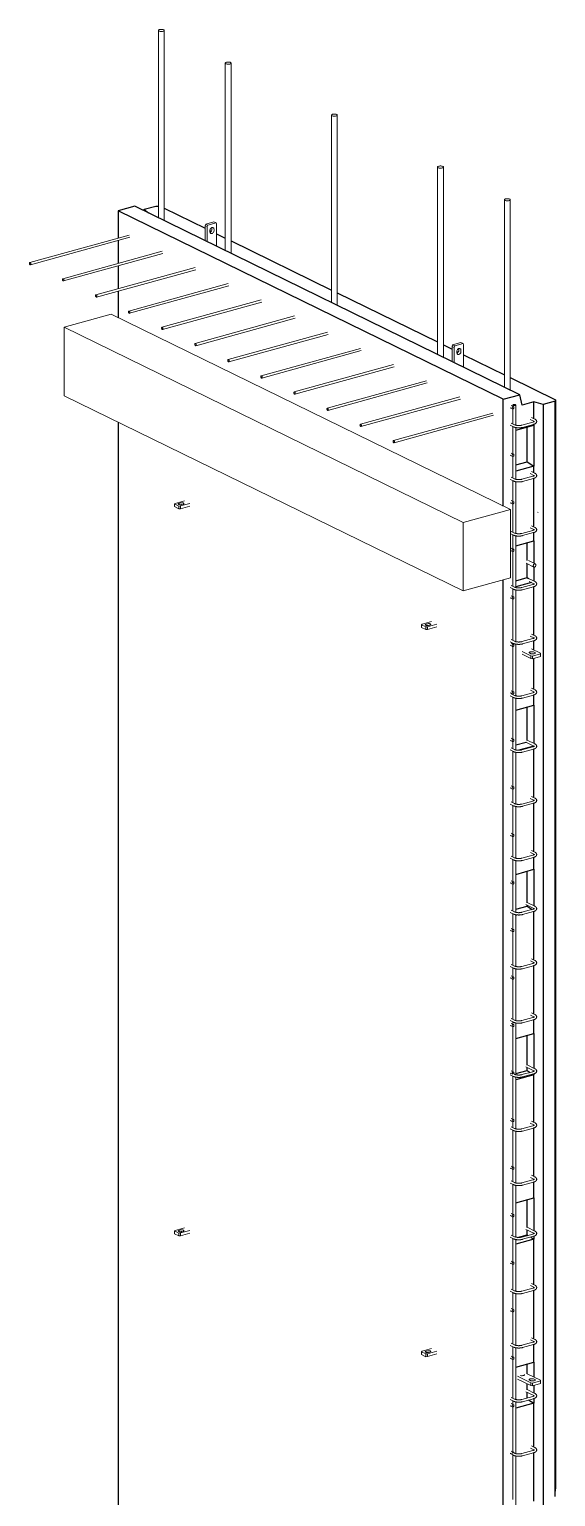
# Model space of a CAD drawing. Header units: millimetres. Extents: x 8908 to 30006, y -2054 to 18539.
# Drawn here: x 23702 to 25489, y 2677 to 7659 of the extents above; entities that cross this region are included whole.
import ezdxf

# ---------------------------------------------------------------- set-up
doc = ezdxf.new("R2010")
doc.units = ezdxf.units.MM
for name, color, linetype, lineweight in [('A-GENM', 13, 'Continuous', 18), ('A-WALL', 113, 'Continuous', 25), ('S-BEAM', 12, 'Continuous', 18), ('S-RBAR', 171, 'Continuous', 18)]:
    doc.layers.add(name, color=color, linetype=linetype, lineweight=lineweight)

# ---------------------------------------------------------------- blocks, each defined once
blk = doc.blocks.new('Rebar Bar - Part 1534017773-431004-3D Ortho')
at = {"layer": 'S-RBAR'}
for p, q in [((17723.4, 6315.1), (17734.9, 6309.5)), ((17738.4, 6316.7), (17726.9, 6322.3))]:
    blk.add_line(p, q, dxfattribs=at)
blk = doc.blocks.new('Rebar Bar - Part 2227165887-431004-3D Ortho')
at = {"layer": 'S-RBAR'}
for points in [[(17734.9, 6309.5, 0), (17735.5, 6309.2, 0), (17736.2, 6308.9, 0), (17736.8, 6308.7, 0), (17737.5, 6308.4, 0), (17738.2, 6308.2, 0), (17738.8, 6308, 0), (17739.6, 6307.8, 0), (17740.3, 6307.6, 0), (17741, 6307.4, 0), (17741.8, 6307.2, 0), (17742.6, 6307, 0), (17743.3, 6306.9, 0), (17744.1, 6306.8, 0), (17745, 6306.6, 0), (17745.8, 6306.5, 0), (17746.6, 6306.4, 0), (17747.4, 6306.4, 0), (17748.3, 6306.3, 0), (17749.1, 6306.2, 0), (17750, 6306.2, 0), (17750.8, 6306.2, 0), (17751.7, 6306.1, 0), (17752.5, 6306.1, 0), (17753.4, 6306.1, 0), (17754.3, 6306.1, 0), (17755.1, 6306.2, 0), (17756, 6306.2, 0), (17756.8, 6306.3, 0), (17757.7, 6306.3, 0), (17758.5, 6306.4, 0), (17759.3, 6306.5, 0), (17760.1, 6306.6, 0), (17761, 6306.7, 0), (17761.8, 6306.9, 0), (17762.5, 6307, 0), (17763.3, 6307.2, 0), (17764.1, 6307.3, 0), (17764.8, 6307.5, 0), (17765.6, 6307.7, 0), (17765.8, 6307.7, 0)], [(17738.4, 6316.7, 0), (17738.8, 6316.5, 0), (17739.2, 6316.3, 0), (17739.7, 6316.1, 0), (17740.1, 6315.9, 0), (17740.6, 6315.8, 0), (17741.2, 6315.6, 0), (17741.7, 6315.5, 0), (17742.3, 6315.3, 0), (17742.9, 6315.2, 0), (17743.5, 6315, 0), (17744.1, 6314.9, 0), (17744.7, 6314.8, 0), (17745.4, 6314.7, 0), (17746.1, 6314.6, 0), (17746.8, 6314.5, 0), (17747.5, 6314.4, 0), (17748.2, 6314.3, 0), (17748.9, 6314.3, 0), (17749.6, 6314.2, 0), (17750.3, 6314.2, 0), (17751.1, 6314.1, 0), (17751.8, 6314.1, 0), (17752.6, 6314.1, 0), (17753.3, 6314.1, 0), (17754, 6314.1, 0), (17754.8, 6314.2, 0), (17755.5, 6314.2, 0), (17756.2, 6314.2, 0), (17757, 6314.3, 0), (17757.7, 6314.4, 0), (17758.4, 6314.5, 0), (17759.1, 6314.5, 0), (17759.7, 6314.6, 0), (17760.4, 6314.7, 0), (17761.1, 6314.9, 0), (17761.7, 6315, 0), (17762.3, 6315.1, 0), (17762.9, 6315.3, 0), (17763.5, 6315.4, 0), (17763.6, 6315.5, 0)]]:
    blk.add_polyline3d(points, dxfattribs=at)
blk = doc.blocks.new('Rebar Bar - Part 3241041724-431004-3D Ortho')
at = {"layer": 'S-RBAR'}
for p, q in [((17800.5, 6325.6), (17763.6, 6315.5)), ((17765.8, 6307.7), (17802.6, 6317.9))]:
    blk.add_line(p, q, dxfattribs=at)
blk = doc.blocks.new('Rebar Bar - Part 2227165887-V1-3D Ortho')
at = {"layer": 'S-RBAR'}
for points in [[(17807.3, 6335.7, 0), (17807.9, 6335.4, 0), (17808.5, 6335.1, 0), (17809, 6334.7, 0), (17809.5, 6334.4, 0), (17810.1, 6334, 0), (17810.6, 6333.6, 0), (17811, 6333.2, 0), (17811.5, 6332.7, 0), (17811.9, 6332.2, 0), (17812.3, 6331.7, 0), (17812.6, 6331.1, 0), (17812.9, 6330.5, 0), (17813.2, 6329.9, 0), (17813.4, 6329.2, 0), (17813.5, 6328.5, 0), (17813.6, 6327.7, 0), (17813.5, 6327, 0), (17813.4, 6326.3, 0), (17813.2, 6325.6, 0), (17813, 6325, 0), (17812.7, 6324.3, 0), (17812.4, 6323.8, 0), (17812, 6323.2, 0), (17811.6, 6322.7, 0), (17811.1, 6322.3, 0), (17810.7, 6321.8, 0), (17810.2, 6321.4, 0), (17809.7, 6321, 0), (17809.1, 6320.7, 0), (17808.6, 6320.3, 0), (17808, 6320, 0), (17807.4, 6319.7, 0), (17806.8, 6319.4, 0), (17806.2, 6319.2, 0), (17805.6, 6318.9, 0), (17804.9, 6318.6, 0), (17804.2, 6318.4, 0), (17803.5, 6318.2, 0), (17802.8, 6318, 0), (17802.6, 6317.9, 0)], [(17805.6, 6327.2, 0), (17805.6, 6327.3, 0), (17805.5, 6327.3, 0), (17805.4, 6327.4, 0), (17805.3, 6327.6, 0), (17805.1, 6327.7, 0), (17804.9, 6327.9, 0), (17804.6, 6328, 0), (17804.3, 6328.2, 0), (17804, 6328.4, 0), (17803.8, 6328.5, 0)], [(17805.7, 6328.1, 0), (17805.6, 6328.1, 0), (17805.6, 6328.1, 0), (17805.5, 6328, 0), (17805.4, 6327.9, 0), (17805.3, 6327.8, 0), (17805.1, 6327.6, 0), (17804.9, 6327.5, 0), (17804.6, 6327.3, 0), (17804.3, 6327.1, 0), (17804, 6327, 0), (17803.7, 6326.8, 0), (17803.3, 6326.6, 0), (17802.9, 6326.4, 0), (17802.4, 6326.3, 0), (17801.9, 6326.1, 0), (17801.4, 6325.9, 0), (17800.9, 6325.8, 0), (17800.5, 6325.6, 0)]]:
    blk.add_polyline3d(points, dxfattribs=at)
blk = doc.blocks.new('Rebar Bar - Part 3098984773-431004-3D Ortho')
at = {"layer": 'S-RBAR'}
for p, q in [((17791.8, 6334.4), (17803.8, 6328.5)), ((17807.3, 6335.7), (17795.8, 6341.3))]:
    blk.add_line(p, q, dxfattribs=at)
blk = doc.blocks.new('Rebar Bar - Part 1534017773-V2-3D Ortho')
at = {"layer": 'S-RBAR'}
for p, q in [((17724, 5947.2), (17734.9, 5941.8)), ((17738.4, 5949), (17726.9, 5954.7))]:
    blk.add_line(p, q, dxfattribs=at)
blk = doc.blocks.new('Rebar Bar - Part 3098984773-V3-3D Ortho')
at = {"layer": 'S-RBAR'}
for p, q in [((17807.3, 5784.2), (17781.6, 5796.8)), ((17788.2, 5784.7), (17803.8, 5777))]:
    blk.add_line(p, q, dxfattribs=at)
blk = doc.blocks.new('Rebar Bar - Part 3098984773-V4-3D Ortho')
at = {"layer": 'S-RBAR'}
for p, q in [((17792.3, 5415.1), (17803.8, 5409.4)), ((17807.3, 5416.6), (17795.8, 5422.2))]:
    blk.add_line(p, q, dxfattribs=at)
blk = doc.blocks.new('Rebar Bar - Part 3098984773-V5-3D Ortho')
at = {"layer": 'S-RBAR'}
for p, q in [((17777.2, 5238.6), (17803.8, 5225.6)), ((17807.3, 5232.8), (17780.8, 5245.8))]:
    blk.add_line(p, q, dxfattribs=at)
blk = doc.blocks.new('Rebar Bar - Part 1534017773-V6-3D Ortho')
at = {"layer": 'S-RBAR'}
for p, q in [((17723.4, 4109.3), (17734.9, 4103.7)), ((17738.4, 4110.9), (17732.9, 4113.6))]:
    blk.add_line(p, q, dxfattribs=at)
blk = doc.blocks.new('Rebar Bar - Part 1534017773-V7-3D Ortho')
at = {"layer": 'S-RBAR'}
for p, q in [((17723.4, 2822.6), (17734.9, 2817)), ((17738.4, 2824.1), (17732.5, 2827.1))]:
    blk.add_line(p, q, dxfattribs=at)
blk = doc.blocks.new('Rebar Bar - Part 864883769-431004-3D Ortho')
at = {"layer": 'S-RBAR'}
for p, q in [((17664.4, 6356.4), (17327.1, 6263.2)), ((17329.2, 6255.5), (17666.6, 6348.7))]:
    blk.add_line(p, q, dxfattribs=at)
for points in [[(17330.6, 6258.1, 0), (17330.5, 6259.1, 0), (17330.3, 6260.2, 0), (17329.9, 6261.1, 0), (17329.4, 6262, 0), (17328.8, 6262.6, 0), (17328.2, 6263, 0), (17327.6, 6263.2, 0), (17327, 6263.1, 0), (17326.5, 6262.8, 0), (17326.1, 6262.2, 0), (17325.9, 6261.4, 0), (17325.8, 6260.5, 0)], [(17325.8, 6260.5, 0), (17325.9, 6259.5, 0), (17326.1, 6258.5, 0), (17326.5, 6257.5, 0), (17327, 6256.7, 0), (17327.6, 6256, 0), (17328.2, 6255.6, 0), (17328.8, 6255.4, 0), (17329.4, 6255.5, 0), (17329.9, 6255.9, 0), (17330.3, 6256.4, 0), (17330.5, 6257.2, 0), (17330.6, 6258.1, 0)]]:
    blk.add_polyline3d(points, dxfattribs=at)
blk = doc.blocks.new('Rebar Bar - Part 864883769-V11-3D Ortho')
at = {"layer": 'S-RBAR'}
for p, q in [((17215.3, 6576.2), (16878, 6483)), ((16880.1, 6475.3), (17217.6, 6568.5))]:
    blk.add_line(p, q, dxfattribs=at)
for points in [[(16881.5, 6477.9, 0), (16881.4, 6478.9, 0), (16881.2, 6480, 0), (16880.8, 6480.9, 0), (16880.3, 6481.8, 0), (16879.7, 6482.4, 0), (16879.1, 6482.8, 0), (16878.4, 6483, 0), (16877.9, 6482.9, 0), (16877.4, 6482.6, 0), (16877, 6482, 0), (16876.7, 6481.2, 0), (16876.7, 6480.3, 0)], [(16876.7, 6480.3, 0), (16876.7, 6479.3, 0), (16877, 6478.3, 0), (16877.4, 6477.3, 0), (16877.9, 6476.5, 0), (16878.4, 6475.8, 0), (16879.1, 6475.4, 0), (16879.7, 6475.2, 0), (16880.3, 6475.3, 0), (16880.8, 6475.7, 0), (16881.2, 6476.2, 0), (16881.4, 6477, 0), (16881.5, 6477.9, 0)]]:
    blk.add_polyline3d(points, dxfattribs=at)
blk = doc.blocks.new('RR spread anchor face based - RR-SA-4_0-180-1726831-3D Ortho')
at = {"layer": 'A-GENM'}
for p, q in [((17526.1, 6582.8), (17528.1, 6588)), ((17526.1, 6531.2), (17526.1, 6582.8)), ((17533.3, 6579.3), (17526.1, 6582.8)), ((17528.1, 6588), (17556.1, 6595.7)), ((17528.1, 6588), (17535.3, 6584.5)), ((17535.3, 6584.5), (17533.3, 6579.3)), ((17533.3, 6579.3), (17533.3, 6527.7)), ((17563.3, 6592.2), (17535.3, 6584.5)), ((17556.1, 6595.7), (17563.3, 6592.2)), ((17565.3, 6588.1), (17563.3, 6592.2)), ((17565.3, 6512), (17565.3, 6588.1)), ((17542.1, 6561.9), (17542.1, 6565.6)), ((17549.3, 6573.1), (17549, 6575.2)), ((17549.3, 6569.4), (17549.3, 6573.1)), ((17556.5, 6569.6), (17556.5, 6565.9))]:
    blk.add_line(p, q, dxfattribs=at)
for points in [[(17542.1, 6565.6, 0), (17542.3, 6567.8, 0), (17543, 6570, 0), (17544.2, 6572.1, 0), (17545.7, 6573.8, 0), (17547.4, 6575.2, 0), (17549.3, 6576, 0), (17551.1, 6576.2, 0), (17552.9, 6575.8, 0), (17554.4, 6574.9, 0), (17555.5, 6573.5, 0), (17556.2, 6571.7, 0), (17556.5, 6569.6, 0)], [(17556.5, 6565.9, 0), (17556.2, 6563.6, 0), (17555.5, 6561.4, 0), (17554.4, 6559.4, 0), (17552.9, 6557.6, 0), (17551.1, 6556.3, 0), (17549.3, 6555.5, 0), (17547.4, 6555.3, 0), (17545.7, 6555.6, 0), (17544.2, 6556.5, 0), (17543, 6558, 0), (17542.3, 6559.8, 0), (17542.1, 6561.9, 0)], [(17542.5, 6559.2, 0), (17543.9, 6559.8, 0), (17545.7, 6561.1, 0), (17547.2, 6562.9, 0), (17548.3, 6564.9, 0), (17549, 6567.1, 0), (17549.3, 6569.4, 0)], [(17550, 6519.6, 0), (17551.1, 6519.6, 0), (17552.9, 6519.3, 0), (17554.4, 6518.4, 0), (17555.5, 6517, 0)]]:
    blk.add_polyline3d(points, dxfattribs=at)
blk = doc.blocks.new('Rebar Bar - Part 3145980499-431004-3D Ortho')
at = {"layer": 'S-RBAR'}
for p, q in [((16756, 7544.7), (16756, 6908.1)), ((16776, 6898.3), (16776, 7544.7))]:
    blk.add_line(p, q, dxfattribs=at)
for points in [[(16774, 7546.9, 0), (16772.1, 7547.6, 0), (16769.9, 7548.1, 0), (16767.4, 7548.3, 0), (16764.8, 7548.3, 0), (16762.2, 7548.1, 0), (16760, 7547.6, 0), (16758.1, 7546.9, 0), (16756.8, 7546.1, 0), (16756.1, 7545.2, 0), (16756, 7544.2, 0), (16756.7, 7543.3, 0), (16758, 7542.5, 0)], [(16758, 7542.5, 0), (16759.8, 7541.8, 0), (16762, 7541.3, 0), (16764.6, 7541, 0), (16767.2, 7541, 0), (16769.7, 7541.3, 0), (16772, 7541.7, 0), (16773.8, 7542.4, 0), (16775.2, 7543.2, 0), (16775.9, 7544.2, 0), (16775.9, 7545.1, 0), (16775.2, 7546.1, 0), (16774, 7546.9, 0)]]:
    blk.add_polyline3d(points, dxfattribs=at)
blk = doc.blocks.new('Rebar Bar - Part 4200314357-431004-3D Ortho')
at = {"layer": 'S-RBAR'}
for p, q in [((16528.9, 7655.8), (16528.9, 7019.3)), ((16548.9, 7009.5), (16548.9, 7655.8))]:
    blk.add_line(p, q, dxfattribs=at)
for points in [[(16546.9, 7658, 0), (16545.1, 7658.7, 0), (16542.8, 7659.2, 0), (16540.3, 7659.5, 0), (16537.7, 7659.5, 0), (16535.2, 7659.2, 0), (16532.9, 7658.8, 0), (16531, 7658.1, 0), (16529.7, 7657.3, 0), (16529, 7656.3, 0), (16529, 7655.4, 0), (16529.6, 7654.4, 0), (16530.9, 7653.6, 0)], [(16530.9, 7653.6, 0), (16532.7, 7652.9, 0), (16535, 7652.4, 0), (16537.5, 7652.2, 0), (16540.1, 7652.2, 0), (16542.6, 7652.4, 0), (16544.9, 7652.9, 0), (16546.8, 7653.5, 0), (16548.1, 7654.4, 0), (16548.8, 7655.3, 0), (16548.8, 7656.3, 0), (16548.2, 7657.2, 0), (16546.9, 7658, 0)]]:
    blk.add_polyline3d(points, dxfattribs=at)
blk = doc.blocks.new('RR spread anchor face based - RR-SA-2_5-200-1726821-3D Ortho')
at = {"layer": 'A-GENM'}
for p, q in [((17424.7, 5639.4), (17422.2, 5637.5)), ((17422.2, 5637.5), (17437.3, 5630.2)), ((17422.2, 5637.5), (17422.2, 5628.2)), ((17456.7, 5648.2), (17424.7, 5639.4)), ((17437.9, 5639.3), (17442.7, 5640.7)), ((17442.8, 5630.6), (17474.7, 5639.4)), ((17451.1, 5636.5), (17446.3, 5635.2)), ((17437.3, 5620.9), (17422.2, 5628.2)), ((17437.3, 5630.2), (17442.8, 5630.6)), ((17437.3, 5630.2), (17437.3, 5620.9)), ((17442.8, 5621.3), (17437.3, 5620.9)), ((17442.8, 5630.6), (17442.8, 5621.3)), ((17474.7, 5630.1), (17442.8, 5621.3))]:
    blk.add_line(p, q, dxfattribs=at)
for points in [[(17446.3, 5635.2, 0), (17444.8, 5634.9, 0), (17443, 5634.7, 0), (17441.2, 5634.7, 0), (17439.4, 5634.9, 0), (17437.8, 5635.3, 0), (17436.5, 5635.7, 0), (17435.6, 5636.3, 0), (17435.2, 5637, 0), (17435.2, 5637.6, 0), (17435.7, 5638.3, 0), (17436.6, 5638.9, 0), (17437.9, 5639.3, 0)], [(17442.7, 5640.7, 0), (17444.3, 5641, 0), (17446.1, 5641.2, 0), (17447.9, 5641.2, 0), (17449.7, 5641, 0), (17451.3, 5640.6, 0), (17452.5, 5640.2, 0), (17453.4, 5639.6, 0), (17453.9, 5638.9, 0), (17453.9, 5638.2, 0), (17453.4, 5637.6, 0), (17452.4, 5637, 0), (17451.1, 5636.5, 0)]]:
    blk.add_polyline3d(points, dxfattribs=at)
blk = doc.blocks.new('Rebar Bar - Part 2024903536-431004-3D Ortho')
at = {"layer": 'S-RBAR'}
for p, q in [((17734.9, 6378), (17727, 6381.8)), ((17723.5, 6374.7), (17731.4, 6370.8))]:
    blk.add_line(p, q, dxfattribs=at)
for points in [[(17736.4, 6375.3, 0), (17736.3, 6376.2, 0), (17736, 6377, 0), (17735.4, 6377.6, 0), (17734.8, 6378, 0), (17734, 6378.2, 0), (17733.2, 6378.1, 0), (17732.4, 6377.7, 0), (17731.6, 6377.2, 0), (17730.9, 6376.4, 0), (17730.4, 6375.5, 0), (17730.1, 6374.5, 0), (17730, 6373.5, 0)], [(17730, 6373.5, 0), (17730.1, 6372.6, 0), (17730.4, 6371.7, 0), (17730.9, 6371.1, 0), (17731.6, 6370.7, 0), (17732.4, 6370.6, 0), (17733.2, 6370.7, 0), (17734, 6371, 0), (17734.8, 6371.6, 0), (17735.4, 6372.4, 0), (17736, 6373.3, 0), (17736.3, 6374.3, 0), (17736.4, 6375.3, 0)]]:
    blk.add_polyline3d(points, dxfattribs=at)
blk = doc.blocks.new('Rebar Bar - Part 2024903536-V14-3D Ortho')
at = {"layer": 'S-RBAR'}
for p, q in [((17724, 5890.2), (17731.4, 5886.6)), ((17734.9, 5893.8), (17727, 5897.7))]:
    blk.add_line(p, q, dxfattribs=at)
for points in [[(17736.4, 5891.1, 0), (17736.3, 5892, 0), (17736, 5892.8, 0), (17735.4, 5893.4, 0), (17734.8, 5893.8, 0), (17734, 5894, 0), (17733.2, 5893.9, 0), (17732.4, 5893.5, 0), (17731.6, 5893, 0), (17730.9, 5892.2, 0), (17730.4, 5891.3, 0), (17730.1, 5890.3, 0), (17730, 5889.3, 0)], [(17730, 5889.3, 0), (17730.1, 5888.4, 0), (17730.4, 5887.6, 0), (17730.9, 5886.9, 0), (17731.6, 5886.5, 0), (17732.4, 5886.4, 0), (17733.2, 5886.5, 0), (17734, 5886.8, 0), (17734.8, 5887.4, 0), (17735.4, 5888.2, 0), (17736, 5889.1, 0), (17736.3, 5890.1, 0), (17736.4, 5891.1, 0)]]:
    blk.add_polyline3d(points, dxfattribs=at)
blk = doc.blocks.new('Rebar Bar - Part 2024903536-V15-3D Ortho')
at = {"layer": 'S-RBAR'}
for p, q in [((17723.5, 4115.1), (17731.4, 4111.2)), ((17734.9, 4118.4), (17726.5, 4122.5))]:
    blk.add_line(p, q, dxfattribs=at)
for points in [[(17736.4, 4115.7, 0), (17736.3, 4116.6, 0), (17736, 4117.4, 0), (17735.4, 4118.1, 0), (17734.8, 4118.5, 0), (17734, 4118.6, 0), (17733.2, 4118.5, 0), (17732.4, 4118.2, 0), (17731.6, 4117.6, 0), (17730.9, 4116.8, 0), (17730.4, 4115.9, 0), (17730.1, 4114.9, 0), (17730, 4113.9, 0)], [(17730, 4113.9, 0), (17730.1, 4113, 0), (17730.4, 4112.2, 0), (17730.9, 4111.6, 0)], [(17735.4, 4112.8, 0), (17736, 4113.7, 0), (17736.3, 4114.7, 0), (17736.4, 4115.7, 0)]]:
    blk.add_polyline3d(points, dxfattribs=at)
blk = doc.blocks.new('Rebar Bar - Part 2024903536-V16-3D Ortho')
at = {"layer": 'S-RBAR'}
for p, q in [((17723.5, 2823.9), (17731.4, 2820.1)), ((17734.9, 2827.2), (17727, 2831.1))]:
    blk.add_line(p, q, dxfattribs=at)
blk.add_polyline3d([(17736.3, 2825.5, 0), (17736, 2826.3, 0), (17735.4, 2826.9, 0), (17734.8, 2827.3, 0), (17734, 2827.5, 0), (17733.2, 2827.4, 0), (17732.4, 2827, 0), (17731.6, 2826.4, 0), (17730.9, 2825.7, 0), (17730.4, 2824.7, 0), (17730.1, 2823.8, 0), (17730, 2822.8, 0)], dxfattribs=at)
blk = doc.blocks.new('Rebar Bar - Part 3352154782-431004-3D Ortho')
at = {"layer": 'S-RBAR'}
for p, q in [((17732.5, 6383.4), (17732.5, 6379)), ((17742.5, 6315.5), (17742.5, 6383.4)), ((17732.5, 6371.3), (17732.5, 6319.4)), ((17732.5, 6310.8), (17732.5, 6217.6)), ((17742.5, 6131.7), (17742.5, 6307.4)), ((17732.5, 6209.9), (17732.5, 6135.5)), ((17732.5, 6127), (17732.5, 6056.2)), ((17742.5, 5947.9), (17742.5, 6123.5)), ((17732.5, 6048.5), (17732.5, 5951.7)), ((17732.5, 5943.1), (17732.5, 5894.8)), ((17742.5, 5764.1), (17742.5, 5939.7)), ((17732.5, 5887.1), (17732.5, 5767.9)), ((17732.5, 5759.3), (17732.5, 5733.4)), ((17742.5, 5580.3), (17742.5, 5755.9)), ((17732.5, 5725.7), (17732.5, 5584.1)), ((17732.5, 5575.5), (17732.5, 5572)), ((17732.5, 5564.3), (17732.5, 5410.6)), ((17742.5, 5396.4), (17742.5, 5572.1)), ((17732.5, 5402.9), (17732.5, 5400.3)), ((17732.5, 5391.7), (17732.5, 5249.2)), ((17742.5, 5212.6), (17742.5, 5388.3)), ((17732.5, 5241.6), (17732.5, 5216.5)), ((17732.5, 5207.9), (17732.5, 5087.8)), ((17742.5, 5028.8), (17742.5, 5204.5)), ((17732.5, 5080.2), (17732.5, 5032.6)), ((17732.5, 5024.1), (17732.5, 4926.4)), ((17742.5, 4845), (17742.5, 5020.6)), ((17732.5, 4918.8), (17732.5, 4848.8)), ((17732.5, 4840.2), (17732.5, 4765)), ((17742.5, 4661.2), (17742.5, 4836.8)), ((17732.5, 4757.4), (17732.5, 4665)), ((17732.5, 4656.4), (17732.5, 4603.6)), ((17742.5, 4477.4), (17742.5, 4653)), ((17732.5, 4596), (17732.5, 4481.2)), ((17732.5, 4472.6), (17732.5, 4442.2)), ((17742.5, 4293.5), (17742.5, 4469.2)), ((17732.5, 4434.6), (17732.5, 4297.4)), ((17732.5, 4288.8), (17732.5, 4280.8)), ((17742.5, 4109.7), (17742.5, 4285.4)), ((17732.5, 4273.2), (17732.5, 4119.4)), ((17732.5, 4105), (17732.5, 3958)), ((17742.5, 3925.9), (17742.5, 4101.6)), ((17732.5, 3950.4), (17732.5, 3929.7)), ((17732.5, 3921.2), (17732.5, 3796.6)), ((17742.5, 3742.1), (17742.5, 3917.8)), ((17732.5, 3789), (17732.5, 3745.9)), ((17732.5, 3737.3), (17732.5, 3635.2)), ((17742.5, 3558.3), (17742.5, 3733.9)), ((17732.5, 3627.6), (17732.5, 3562.1)), ((17732.5, 3553.5), (17732.5, 3473.8)), ((17742.5, 3374.5), (17742.5, 3550.1)), ((17732.5, 3466.2), (17732.5, 3378.3)), ((17732.5, 3369.7), (17732.5, 3312.4)), ((17742.5, 3190.7), (17742.5, 3366.3)), ((17732.5, 3304.8), (17732.5, 3194.5)), ((17732.5, 3185.9), (17732.5, 3151)), ((17732.5, 3143.4), (17732.5, 3010.7)), ((17742.5, 3006.8), (17742.5, 3182.5)), ((17732.5, 3002.1), (17732.5, 2989.6)), ((17742.5, 2823), (17742.5, 2998.7)), ((17732.5, 2982), (17732.5, 2828.2)), ((17732.5, 2818.3), (17732.5, 2666.8)), ((17742.5, 2639.2), (17742.5, 2814.9))]:
    blk.add_line(p, q, dxfattribs=at)
for points in [[(17741.5, 6384.5, 0), (17740.5, 6384.9, 0), (17739.4, 6385.1, 0), (17738.2, 6385.2, 0), (17736.9, 6385.3, 0), (17735.6, 6385.1, 0), (17734.5, 6384.9, 0), (17733.5, 6384.6, 0), (17732.9, 6384.1, 0), (17732.5, 6383.7, 0), (17732.5, 6383.2, 0), (17732.8, 6382.7, 0), (17733.5, 6382.3, 0)], [(17733.5, 6382.3, 0), (17734.4, 6382, 0), (17735.5, 6381.7, 0), (17736.8, 6381.6, 0), (17738.1, 6381.6, 0), (17739.3, 6381.7, 0), (17740.5, 6382, 0), (17741.4, 6382.3, 0), (17742.1, 6382.7, 0), (17742.4, 6383.2, 0), (17742.4, 6383.6, 0), (17742.1, 6384.1, 0), (17741.5, 6384.5, 0)]]:
    blk.add_polyline3d(points, dxfattribs=at)
blk = doc.blocks.new('Rebar Bar - Part 30104981-431004-3D Ortho')
at = {"layer": 'S-RBAR'}
blk.add_line((17816, 6019.8), (17818.3, 6018.6), dxfattribs=at)
blk = doc.blocks.new('Rebar Bar - Part 30104981-V20-3D Ortho')
at = {"layer": 'S-RBAR'}
for p, q in [((17777.3, 5846.3), (17803.7, 5833.4)), ((17809, 5844.2), (17785.7, 5855.6))]:
    blk.add_line(p, q, dxfattribs=at)
for points in [[(17811.1, 5840.1, 0), (17811, 5841.5, 0), (17810.5, 5842.7, 0), (17809.7, 5843.7, 0), (17808.7, 5844.3, 0), (17807.6, 5844.5, 0), (17806.3, 5844.4, 0), (17805.1, 5843.8, 0), (17803.9, 5842.9, 0), (17802.9, 5841.8, 0), (17802.2, 5840.4, 0), (17801.7, 5838.9, 0), (17801.5, 5837.5, 0)], [(17801.5, 5837.5, 0), (17801.7, 5836.1, 0), (17802.2, 5834.8, 0), (17802.9, 5833.9, 0), (17803.9, 5833.3, 0), (17805.1, 5833, 0), (17806.3, 5833.2, 0), (17807.6, 5833.7, 0), (17808.7, 5834.6, 0), (17809.7, 5835.8, 0), (17810.5, 5837.1, 0), (17811, 5838.6, 0), (17811.1, 5840.1, 0)]]:
    blk.add_polyline3d(points, dxfattribs=at)
blk = doc.blocks.new('RR spread anchor face based - RR-SA-3_0-200-1726827-3D Ortho')
at = {"layer": 'A-GENM'}
for p, q in [((17764, 5546.8), (17794, 5532.1)), ((17794, 5522.8), (17764, 5537.5)), ((17792.4, 5539.6), (17790, 5540.8)), ((17794, 5532.1), (17799, 5531.2)), ((17794, 5522.8), (17794, 5532.1)), ((17826, 5540.9), (17795.9, 5555.6)), ((17799, 5531.2), (17827, 5538.9)), ((17799, 5531.2), (17799, 5521.9)), ((17804.4, 5544.8), (17806.8, 5543.6)), ((17827, 5538.9), (17826, 5540.9)), ((17827, 5538.9), (17827, 5529.6)), ((17799, 5521.9), (17794, 5522.8)), ((17827, 5529.6), (17799, 5521.9))]:
    blk.add_line(p, q, dxfattribs=at)
for points in [[(17790, 5540.8, 0), (17788.8, 5541.6, 0), (17788.3, 5542.4, 0), (17788.3, 5543.3, 0), (17788.9, 5544.1, 0), (17790.1, 5544.8, 0), (17791.8, 5545.4, 0), (17793.8, 5545.9, 0), (17796.1, 5546.1, 0), (17798.5, 5546.1, 0), (17800.7, 5545.8, 0), (17802.7, 5545.4, 0), (17804.4, 5544.8, 0)], [(17806.8, 5543.6, 0), (17807.9, 5542.9, 0), (17808.5, 5542, 0), (17808.5, 5541.1, 0), (17807.9, 5540.3, 0), (17806.7, 5539.6, 0), (17805, 5539, 0), (17802.9, 5538.5, 0), (17800.7, 5538.3, 0), (17798.3, 5538.3, 0), (17796.1, 5538.6, 0), (17794, 5539, 0), (17792.4, 5539.6, 0)]]:
    blk.add_polyline3d(points, dxfattribs=at)
blk = doc.blocks.new('RR spread anchor face based - RR-SA-3_0-200-V22-3D Ortho')
at = {"layer": 'A-GENM'}
for p, q in [((17826, 3072), (17780.9, 3094)), ((17748.9, 3085.2), (17794, 3063.1)), ((17794, 3053.8), (17748.9, 3075.9)), ((17792.4, 3070.7), (17790, 3071.8)), ((17794, 3063.1), (17799, 3062.2)), ((17794, 3053.8), (17794, 3063.1)), ((17799, 3052.9), (17794, 3053.8)), ((17799, 3062.2), (17827, 3070)), ((17799, 3062.2), (17799, 3052.9)), ((17827, 3060.7), (17799, 3052.9)), ((17804.4, 3075.8), (17806.8, 3074.6)), ((17827, 3070), (17826, 3072)), ((17827, 3070), (17827, 3060.7))]:
    blk.add_line(p, q, dxfattribs=at)
for points in [[(17772, 3090.9, 0), (17772, 3090.1, 0), (17771.3, 3089.2, 0), (17770.1, 3088.5, 0), (17768.5, 3087.9, 0), (17766.4, 3087.5, 0), (17764.1, 3087.2, 0), (17761.8, 3087.3, 0), (17759.5, 3087.5, 0), (17758.2, 3087.7, 0)], [(17790, 3071.8, 0), (17788.8, 3072.6, 0), (17788.3, 3073.4, 0), (17788.3, 3074.3, 0), (17788.9, 3075.1, 0), (17790.1, 3075.9, 0), (17791.8, 3076.5, 0), (17793.8, 3076.9, 0), (17796.1, 3077.1, 0), (17798.5, 3077.1, 0), (17800.7, 3076.9, 0), (17802.7, 3076.4, 0), (17804.4, 3075.8, 0)], [(17806.8, 3074.6, 0), (17807.9, 3073.9, 0), (17808.5, 3073.1, 0), (17808.5, 3072.2, 0), (17807.9, 3071.4, 0), (17806.7, 3070.6, 0), (17805, 3070, 0), (17802.9, 3069.6, 0), (17800.7, 3069.4, 0), (17798.3, 3069.4, 0), (17796.1, 3069.6, 0), (17794, 3070, 0), (17792.4, 3070.7, 0)]]:
    blk.add_polyline3d(points, dxfattribs=at)

msp = doc.modelspace()

# ---------------------------------------------------------------- linework, layer by layer
at = {"layer": 'A-WALL'}
for p, q in [((24060.27499, 7058.46378), (24004.34112, 7043.0088)), ((24004.34112, 7043.0088), (24004.34112, 6950.6656)), ((25311.46893, 6403.27237), (24004.34112, 7043.0088)), ((25367.40279, 6418.72736), (24060.27499, 7058.46378)), ((24092.23925, 7048.49761), (24132.16345, 7059.52899)), ((24092.23925, 7042.81978), (24092.23925, 7048.49761)), ((24107.10981, 7035.54181), (24092.23925, 7048.49761)), ((24132.16345, 7059.52899), (24140.43727, 7059.09706)), ((24160.21005, 7051.96205), (24298.96734, 6984.05125)), ((24314.99116, 6976.20885), (24320.23556, 6973.64213)), ((24004.34112, 6942.52417), (24004.34112, 6864.69201)), ((24338.15469, 6964.87212), (24367.50267, 6950.50859)), ((24387.33056, 6940.8044), (24727.92394, 6774.11068)), ((24004.34112, 6856.69159), (24004.34112, 6778.6589)), ((24004.34112, 6770.50792), (24004.34112, 6680.3363)), ((24747.75182, 6764.40649), (25088.34521, 6597.71277)), ((25108.17309, 6588.00858), (25137.5475, 6573.63211)), ((25153.57131, 6565.78971), (25158.81572, 6563.22299)), ((25176.73484, 6554.45299), (25315.41061, 6486.58208)), ((25335.18339, 6476.90486), (25489.38303, 6401.43625)), ((25311.46893, 6403.27237), (25367.40279, 6418.72736)), ((25311.46893, 6040.59988), (25311.46893, 6403.27237)), ((25375.39752, 6383.73919), (25367.40279, 6418.72736)), ((25415.40041, 6394.79232), (25375.39752, 6383.73919)), ((25415.40041, 6337.32048), (25415.40041, 6394.79232)), ((25447.42322, 6385.24147), (25415.40041, 6394.79232)), ((25487.3948, 6396.28594), (25447.42322, 6385.24147)), ((25447.42322, 6385.24147), (25447.42322, -2035.26988)), ((25489.38303, 6401.43625), (25487.3948, 6396.28594)), ((25487.3948, 2695.16666), (25487.3948, 6396.28594)), ((25489.38303, 6401.43625), (25489.38303, 2709.56114)), ((25415.40041, 6327.21246), (25415.40041, 6328.58525)), ((24004.34112, 6325.4179), (24004.34112, 568.17261)), ((25353.87717, 6298.7497), (25415.40041, 6315.74907)), ((25392.3869, 6190.69969), (25392.3869, 6309.39025)), ((25415.39605, 6315.75037), (25415.39605, 6176.25943)), ((25415.40041, 6315.74907), (25415.40041, 6318.99161)), ((25353.87222, 6180.05777), (25392.3869, 6190.69969)), ((25392.3869, 6190.69969), (25415.39918, 6176.25949)), ((25415.40041, 6176.25813), (25353.87135, 6159.25715)), ((25415.40041, 6153.50442), (25415.40041, 6176.25813)), ((25415.40041, 6143.3964), (25415.40041, 6144.76919)), ((25415.40041, 5969.68836), (25415.40041, 6135.17555)), ((25415.40041, 5959.58034), (25415.40041, 5960.95313)), ((25415.40041, 5922.86114), (25415.40041, 5951.35949)), ((25353.86078, 5905.85723), (25415.40041, 5922.86114)), ((25392.3869, 5855.90964), (25392.3869, 5916.50232)), ((25415.39605, 5922.86244), (25415.39605, 5846.61903)), ((25392.3869, 5797.81176), (25392.3869, 5844.67848)), ((25415.39605, 5833.69173), (25415.39605, 5785.87444)), ((25311.46893, -2054.43615), (25311.46893, 5789.7185)), ((25407.18261, 5781.09955), (25353.85496, 5766.36468)), ((25353.85583, 5787.1653), (25392.3869, 5797.81176)), ((25392.3869, 5797.81176), (25397.16107, 5794.81596)), ((25415.40041, 5775.76428), (25415.40041, 5777.13707)), ((25415.40041, 5602.05625), (25415.40041, 5767.54343)), ((25415.40041, 5591.94823), (25415.40041, 5593.32101)), ((25415.40041, 5551.73399), (25415.40041, 5583.72738)), ((25415.40041, 5418.24019), (25415.40041, 5523.25785)), ((25415.40041, 5407.89305), (25415.40041, 5409.50495)), ((25415.40041, 5364.90346), (25415.40041, 5399.91132)), ((25353.8375, 5347.89312), (25415.40041, 5364.90346)), ((25392.3869, 5244.96142), (25392.3869, 5358.54463)), ((25415.39605, 5364.90476), (25415.39605, 5234.42626)), ((25353.83255, 5229.20119), (25389.03195, 5238.92707)), ((25415.40041, 5225.41252), (25364.32417, 5211.29973)), ((25414.53214, 5225.95795), (25415.39918, 5225.41388)), ((25415.40041, 5224.07699), (25415.40041, 5225.41252)), ((25415.40041, 5050.60807), (25415.40041, 5216.09526)), ((25415.40041, 5040.50005), (25415.40041, 5041.87284)), ((25415.40041, 4866.79201), (25415.40041, 5032.2792)), ((25415.40041, 4856.68399), (25415.40041, 4858.05678)), ((25415.40041, 4806.94577), (25415.40041, 4848.10798)), ((25353.81422, 4789.929), (25415.40041, 4806.94577)), ((25392.3869, 4693.51325), (25392.3869, 4800.58695)), ((25415.39605, 4806.94707), (25415.39605, 4683.20582)), ((25392.3869, 4681.89639), (25392.3869, 4685.46945)), ((25359.72621, 4652.0716), (25353.8084, 4650.43645)), ((25353.80927, 4671.23708), (25392.3869, 4681.89639)), ((25392.3869, 4681.89639), (25410.19282, 4670.72318)), ((25415.39605, 4674.24402), (25415.39605, 4672.87021)), ((25415.40041, 4499.15989), (25415.40041, 4664.64708)), ((25415.40041, 4489.05188), (25415.40041, 4490.42466)), ((25415.40041, 4315.34384), (25415.40041, 4480.83103)), ((25415.40041, 4305.23582), (25415.40041, 4306.6086)), ((25415.40041, 4248.98809), (25415.40041, 4297.01497)), ((25353.79094, 4231.96489), (25415.40041, 4248.98809)), ((25392.3869, 4142.06507), (25392.3869, 4242.62927)), ((25415.39605, 4248.98939), (25415.39605, 4131.52991)), ((25415.40041, 4109.49715), (25353.78512, 4092.47234)), ((25353.78599, 4113.27296), (25392.3869, 4123.93871)), ((25392.3869, 4123.93871), (25392.3869, 4134.02128)), ((25392.3869, 4123.93871), (25402.99051, 4117.28495)), ((25412.06091, 4111.59328), (25415.39918, 4109.49851)), ((25415.39605, 4122.53848), (25415.39605, 4121.17793)), ((25415.39605, 4113.19759), (25415.39605, 4109.49845)), ((25415.40041, 3947.71172), (25415.40041, 4109.49715)), ((25415.40041, 3937.6037), (25415.40041, 3938.97649)), ((25415.40041, 3763.89566), (25415.40041, 3929.38285)), ((25415.40041, 3753.78764), (25415.40041, 3755.16043)), ((25415.40041, 3691.03041), (25415.40041, 3745.56679)), ((25353.76766, 3674.00078), (25415.40041, 3691.03041)), ((25415.39605, 3691.03171), (25415.39605, 3580.08174)), ((25392.3869, 3590.6169), (25392.3869, 3684.67159)), ((25415.40041, 3551.53947), (25353.76184, 3534.50823)), ((25359.86082, 3556.99381), (25392.3869, 3565.98103)), ((25392.3869, 3565.98103), (25392.3869, 3582.5731)), ((25392.3869, 3565.98103), (25395.7882, 3563.84671)), ((25404.81228, 3558.18411), (25415.39918, 3551.54083)), ((25415.39605, 3571.34767), (25415.39605, 3569.97386)), ((25415.39605, 3561.74941), (25415.39605, 3551.54077)), ((25415.40041, 3396.26354), (25415.40041, 3551.53947)), ((25415.40041, 3386.15552), (25415.40041, 3387.52831)), ((25415.40041, 3212.44748), (25415.40041, 3377.93467)), ((25415.40041, 3202.33947), (25415.40041, 3203.71225)), ((25415.40041, 3133.07273), (25415.40041, 3194.11862)), ((25353.74438, 3116.03666), (25415.40041, 3133.07273)), ((25392.3869, 3094.03456), (25392.3869, 3126.71391)), ((25415.39605, 3133.07403), (25415.39605, 3082.77339)), ((25392.3869, 3039.16872), (25392.3869, 3060.24806)), ((25415.39605, 3054.2939), (25415.39605, 3028.63356)), ((25353.88069, 2997.38377), (25356.38657, 2998.07616)), ((25415.40041, 2993.58179), (25353.88069, 2976.58339)), ((25392.3869, 3011.45873), (25392.3869, 3031.12493)), ((25397.43779, 3004.85392), (25415.39918, 2993.58315)), ((25415.39605, 3019.8995), (25415.39605, 3018.52568)), ((25415.39605, 3010.30124), (25415.39605, 2993.58309)), ((25415.40041, 2844.81537), (25415.40041, 2993.58179)), ((25415.40041, 2834.70735), (25415.40041, 2836.08014)), ((25415.40041, 2660.99931), (25415.40041, 2826.4865)), ((25489.38303, 2709.56114), (25487.403, 2695.16871)), ((25487.44426, 2676.58173), (25487.44426, 2695.18032))]:
    msp.add_line(p, q, dxfattribs=at)
at = {"layer": 'S-BEAM'}
for p, q in [((23820.41845, 6647.91597), (23980.31304, 6692.09616)), ((25335.49701, 6028.84002), (23980.31304, 6692.09616)), ((23820.41845, 6415.43361), (23820.41845, 6647.91597)), ((23820.41845, 6647.91597), (25175.60243, 5984.65983)), ((25175.60243, 5752.17746), (23820.41845, 6415.43361)), ((25335.49701, 6028.84002), (25175.60243, 5984.65983)), ((25175.60243, 5984.65983), (25175.60243, 5752.17746)), ((25335.49701, 5796.35765), (25335.49701, 6028.84002)), ((25175.60243, 5752.17746), (25335.49701, 5796.35765))]:
    msp.add_line(p, q, dxfattribs=at)

# ---------------------------------------------------------------- block references
at = {"layer": 'A-GENM'}
for name, p in [('RR spread anchor face based - RR-SA-4_0-180-1726831-3D Ortho', (6772.89072, 410.41914)), ('RR spread anchor face based - RR-SA-4_0-180-1726831-3D Ortho', (7611.47088, 0)), ('RR spread anchor face based - RR-SA-2_5-200-1726821-3D Ortho', (6772.8895, 410.41974)), ('RR spread anchor face based - RR-SA-2_5-200-1726821-3D Ortho', (7611.47088, 0)), ('RR spread anchor face based - RR-SA-3_0-200-1726827-3D Ortho', (7611.47088, 0)), ('RR spread anchor face based - RR-SA-2_5-200-1726821-3D Ortho', (6772.8895, -2058.543)), ('RR spread anchor face based - RR-SA-2_5-200-1726821-3D Ortho', (7611.47088, -2468.96274)), ('RR spread anchor face based - RR-SA-3_0-200-V22-3D Ortho', (7611.47088, 0))]:
    msp.add_blockref(name, p, dxfattribs=at)
at = {"layer": 'S-RBAR'}
for name, p in [('Rebar Bar - Part 4200314357-431004-3D Ortho', (7611.47088, 0)), ('Rebar Bar - Part 3145980499-431004-3D Ortho', (7611.47088, 0)), ('Rebar Bar - Part 3145980499-431004-3D Ortho', (7971.89215, -176.39791)), ('Rebar Bar - Part 3145980499-431004-3D Ortho', (8332.31341, -352.79582)), ('Rebar Bar - Part 4200314357-431004-3D Ortho', (8786.44421, -575.05719)), ('Rebar Bar - Part 864883769-431004-3D Ortho', (6376.42733, 604.45684)), ('Rebar Bar - Part 864883769-431004-3D Ortho', (6488.70401, 549.50622)), ('Rebar Bar - Part 864883769-431004-3D Ortho', (6600.9807, 494.5556)), ('Rebar Bar - Part 864883769-431004-3D Ortho', (6713.25739, 439.60497)), ('Rebar Bar - Part 864883769-431004-3D Ortho', (6825.53407, 384.65435)), ('Rebar Bar - Part 864883769-431004-3D Ortho', (6937.81076, 329.70373)), ('Rebar Bar - Part 864883769-431004-3D Ortho', (7050.08744, 274.75311)), ('Rebar Bar - Part 864883769-V11-3D Ortho', (7611.47088, 0)), ('Rebar Bar - Part 864883769-431004-3D Ortho', (7274.64082, 164.85187)), ('Rebar Bar - Part 864883769-431004-3D Ortho', (7386.9175, 109.90124)), ('Rebar Bar - Part 864883769-431004-3D Ortho', (7499.19419, 54.95062)), ('Rebar Bar - Part 2024903536-431004-3D Ortho', (7611.47088, 0)), ('Rebar Bar - Part 3352154782-431004-3D Ortho', (7611.47088, 0)), ('Rebar Bar - Part 864883769-431004-3D Ortho', (7611.47088, 0)), ('Rebar Bar - Part 3098984773-431004-3D Ortho', (7611.47088, 0)), ('Rebar Bar - Part 2227165887-V1-3D Ortho', (7611.47088, 0)), ('Rebar Bar - Part 1534017773-431004-3D Ortho', (7611.47088, 0)), ('Rebar Bar - Part 2227165887-431004-3D Ortho', (7611.47088, 0)), ('Rebar Bar - Part 3241041724-431004-3D Ortho', (7611.47088, 0)), ('Rebar Bar - Part 2024903536-431004-3D Ortho', (7611.47088, -161.39654)), ('Rebar Bar - Part 1534017773-431004-3D Ortho', (7611.47088, -183.81606)), ('Rebar Bar - Part 2227165887-431004-3D Ortho', (7611.47088, -183.81606)), ('Rebar Bar - Part 3241041724-431004-3D Ortho', (7611.47088, -183.81606)), ('Rebar Bar - Part 3098984773-431004-3D Ortho', (7611.47088, -183.81606)), ('Rebar Bar - Part 2227165887-V1-3D Ortho', (7611.47088, -183.81606)), ('Rebar Bar - Part 2024903536-431004-3D Ortho', (7611.47088, -322.79307)), ('Rebar Bar - Part 30104981-431004-3D Ortho', (7611.47088, 0)), ('Rebar Bar - Part 1534017773-V2-3D Ortho', (7611.47088, 0)), ('Rebar Bar - Part 2227165887-431004-3D Ortho', (7611.47088, -367.63212)), ('Rebar Bar - Part 3241041724-431004-3D Ortho', (7611.47088, -367.63212)), ('Rebar Bar - Part 3098984773-431004-3D Ortho', (7611.47088, -367.63212)), ('Rebar Bar - Part 2227165887-V1-3D Ortho', (7611.47088, -367.63212)), ('Rebar Bar - Part 2024903536-V14-3D Ortho', (7611.47088, 0)), ('Rebar Bar - Part 30104981-V20-3D Ortho', (7611.47088, 0)), ('Rebar Bar - Part 3098984773-V3-3D Ortho', (7611.47088, 0)), ('Rebar Bar - Part 2227165887-V1-3D Ortho', (7611.47088, -551.44818)), ('Rebar Bar - Part 1534017773-431004-3D Ortho', (7611.47088, -551.44818)), ('Rebar Bar - Part 2024903536-431004-3D Ortho', (7611.47088, -645.58615)), ('Rebar Bar - Part 2227165887-431004-3D Ortho', (7611.47088, -551.44818)), ('Rebar Bar - Part 3241041724-431004-3D Ortho', (7611.47088, -551.44818)), ('Rebar Bar - Part 1534017773-431004-3D Ortho', (7611.47088, -735.26423)), ('Rebar Bar - Part 2227165887-431004-3D Ortho', (7611.47088, -735.26423)), ('Rebar Bar - Part 3241041724-431004-3D Ortho', (7611.47088, -735.26423)), ('Rebar Bar - Part 3098984773-431004-3D Ortho', (7611.47088, -735.26423)), ('Rebar Bar - Part 2227165887-V1-3D Ortho', (7611.47088, -735.26423)), ('Rebar Bar - Part 2024903536-431004-3D Ortho', (7611.47088, -806.98268)), ('Rebar Bar - Part 1534017773-431004-3D Ortho', (7611.47088, -919.08029)), ('Rebar Bar - Part 2024903536-431004-3D Ortho', (7611.47088, -968.37922)), ('Rebar Bar - Part 2227165887-431004-3D Ortho', (7611.47088, -919.08029)), ('Rebar Bar - Part 3241041724-431004-3D Ortho', (7611.47088, -919.08029)), ('Rebar Bar - Part 3098984773-V4-3D Ortho', (7611.47088, 0)), ('Rebar Bar - Part 2227165887-V1-3D Ortho', (7611.47088, -919.08029)), ('Rebar Bar - Part 2024903536-431004-3D Ortho', (7611.47088, -1129.77575)), ('Rebar Bar - Part 3098984773-V5-3D Ortho', (7611.47088, 0)), ('Rebar Bar - Part 2227165887-V1-3D Ortho', (7611.47088, -1102.89635)), ('Rebar Bar - Part 1534017773-431004-3D Ortho', (7611.47088, -1102.89635)), ('Rebar Bar - Part 2227165887-431004-3D Ortho', (7611.47088, -1102.89635)), ('Rebar Bar - Part 3241041724-431004-3D Ortho', (7611.47088, -1102.89635)), ('Rebar Bar - Part 2024903536-431004-3D Ortho', (7611.47088, -1291.17229)), ('Rebar Bar - Part 1534017773-431004-3D Ortho', (7611.47088, -1286.71241)), ('Rebar Bar - Part 3241041724-431004-3D Ortho', (7611.47088, -1286.71241)), ('Rebar Bar - Part 3098984773-431004-3D Ortho', (7611.47088, -1286.71241)), ('Rebar Bar - Part 2227165887-V1-3D Ortho', (7611.47088, -1286.71241)), ('Rebar Bar - Part 2227165887-431004-3D Ortho', (7611.47088, -1286.71241)), ('Rebar Bar - Part 2024903536-431004-3D Ortho', (7611.47088, -1452.56883)), ('Rebar Bar - Part 1534017773-431004-3D Ortho', (7611.47088, -1470.52847)), ('Rebar Bar - Part 2227165887-431004-3D Ortho', (7611.47088, -1470.52847)), ('Rebar Bar - Part 3241041724-431004-3D Ortho', (7611.47088, -1470.52847)), ('Rebar Bar - Part 3098984773-V4-3D Ortho', (7611.47088, -551.44818)), ('Rebar Bar - Part 2227165887-V1-3D Ortho', (7611.47088, -1470.52847)), ('Rebar Bar - Part 2024903536-431004-3D Ortho', (7611.47088, -1613.96536)), ('Rebar Bar - Part 3098984773-V5-3D Ortho', (7611.47088, -551.44818)), ('Rebar Bar - Part 1534017773-431004-3D Ortho', (7611.47088, -1654.34453)), ('Rebar Bar - Part 2227165887-431004-3D Ortho', (7611.47088, -1654.34453)), ('Rebar Bar - Part 3241041724-431004-3D Ortho', (7611.47088, -1654.34453)), ('Rebar Bar - Part 2227165887-V1-3D Ortho', (7611.47088, -1654.34453)), ('Rebar Bar - Part 2024903536-431004-3D Ortho', (7611.47088, -1775.3619)), ('Rebar Bar - Part 3241041724-431004-3D Ortho', (7611.47088, -1838.16058)), ('Rebar Bar - Part 3098984773-V4-3D Ortho', (7611.47088, -919.08029)), ('Rebar Bar - Part 2227165887-V1-3D Ortho', (7611.47088, -1838.16058)), ('Rebar Bar - Part 1534017773-431004-3D Ortho', (7611.47088, -1838.16058)), ('Rebar Bar - Part 2024903536-431004-3D Ortho', (7611.47088, -1936.75844)), ('Rebar Bar - Part 2227165887-431004-3D Ortho', (7611.47088, -1838.16058)), ('Rebar Bar - Part 1534017773-431004-3D Ortho', (7611.47088, -2021.97664)), ('Rebar Bar - Part 2227165887-431004-3D Ortho', (7611.47088, -2021.97664)), ('Rebar Bar - Part 3241041724-431004-3D Ortho', (7611.47088, -2021.97664)), ('Rebar Bar - Part 3098984773-V4-3D Ortho', (7611.47088, -1102.89635)), ('Rebar Bar - Part 2227165887-V1-3D Ortho', (7611.47088, -2021.97664)), ('Rebar Bar - Part 2024903536-431004-3D Ortho', (7611.47088, -2098.15497)), ('Rebar Bar - Part 3098984773-V5-3D Ortho', (7611.47088, -1102.89635)), ('Rebar Bar - Part 1534017773-V6-3D Ortho', (7611.47088, 0)), ('Rebar Bar - Part 2024903536-V15-3D Ortho', (7611.47088, 0)), ('Rebar Bar - Part 2227165887-431004-3D Ortho', (7611.47088, -2205.7927)), ('Rebar Bar - Part 3241041724-431004-3D Ortho', (7611.47088, -2205.7927)), ('Rebar Bar - Part 2227165887-V1-3D Ortho', (7611.47088, -2205.7927)), ('Rebar Bar - Part 2024903536-431004-3D Ortho', (7611.47088, -2420.94805)), ('Rebar Bar - Part 3098984773-431004-3D Ortho', (7611.47088, -2389.60876)), ('Rebar Bar - Part 2227165887-V1-3D Ortho', (7611.47088, -2389.60876)), ('Rebar Bar - Part 1534017773-431004-3D Ortho', (7611.47088, -2389.60876)), ('Rebar Bar - Part 2227165887-431004-3D Ortho', (7611.47088, -2389.60876)), ('Rebar Bar - Part 3241041724-431004-3D Ortho', (7611.47088, -2389.60876)), ('Rebar Bar - Part 2024903536-431004-3D Ortho', (7611.47088, -2582.34458)), ('Rebar Bar - Part 1534017773-431004-3D Ortho', (7611.47088, -2573.42482)), ('Rebar Bar - Part 2227165887-431004-3D Ortho', (7611.47088, -2573.42482)), ('Rebar Bar - Part 3241041724-431004-3D Ortho', (7611.47088, -2573.42482)), ('Rebar Bar - Part 3098984773-V4-3D Ortho', (7611.47088, -1654.34453)), ('Rebar Bar - Part 2227165887-V1-3D Ortho', (7611.47088, -2573.42482)), ('Rebar Bar - Part 2024903536-431004-3D Ortho', (7611.47088, -2743.74112)), ('Rebar Bar - Part 3098984773-V5-3D Ortho', (7611.47088, -1654.34453)), ('Rebar Bar - Part 1534017773-431004-3D Ortho', (7611.47088, -2757.24088)), ('Rebar Bar - Part 2227165887-431004-3D Ortho', (7611.47088, -2757.24088)), ('Rebar Bar - Part 3241041724-431004-3D Ortho', (7611.47088, -2757.24088)), ('Rebar Bar - Part 2227165887-V1-3D Ortho', (7611.47088, -2757.24088)), ('Rebar Bar - Part 2024903536-431004-3D Ortho', (7611.47088, -2905.13766)), ('Rebar Bar - Part 3098984773-V4-3D Ortho', (7611.47088, -2021.97664)), ('Rebar Bar - Part 2227165887-V1-3D Ortho', (7611.47088, -2941.05694)), ('Rebar Bar - Part 1534017773-431004-3D Ortho', (7611.47088, -2941.05694)), ('Rebar Bar - Part 2227165887-431004-3D Ortho', (7611.47088, -2941.05694)), ('Rebar Bar - Part 3241041724-431004-3D Ortho', (7611.47088, -2941.05694)), ('Rebar Bar - Part 2024903536-431004-3D Ortho', (7611.47088, -3066.53419)), ('Rebar Bar - Part 1534017773-431004-3D Ortho', (7611.47088, -3124.87299)), ('Rebar Bar - Part 2227165887-431004-3D Ortho', (7611.47088, -3124.87299)), ('Rebar Bar - Part 3241041724-431004-3D Ortho', (7611.47088, -3124.87299)), ('Rebar Bar - Part 3098984773-V4-3D Ortho', (7611.47088, -2205.7927)), ('Rebar Bar - Part 2227165887-V1-3D Ortho', (7611.47088, -3124.87299)), ('Rebar Bar - Part 2024903536-431004-3D Ortho', (7611.47088, -3227.93073)), ('Rebar Bar - Part 3098984773-V5-3D Ortho', (7611.47088, -2205.7927)), ('Rebar Bar - Part 1534017773-431004-3D Ortho', (7611.47088, -3308.68905)), ('Rebar Bar - Part 2024903536-431004-3D Ortho', (7611.47088, -3389.32726)), ('Rebar Bar - Part 2227165887-431004-3D Ortho', (7611.47088, -3308.68905)), ('Rebar Bar - Part 3241041724-431004-3D Ortho', (7611.47088, -3308.68905)), ('Rebar Bar - Part 2227165887-V1-3D Ortho', (7611.47088, -3308.68905)), ('Rebar Bar - Part 3098984773-V4-3D Ortho', (7611.47088, -2573.42482)), ('Rebar Bar - Part 2227165887-V1-3D Ortho', (7611.47088, -3492.50511)), ('Rebar Bar - Part 1534017773-V7-3D Ortho', (7611.47088, 0)), ('Rebar Bar - Part 2024903536-V16-3D Ortho', (7611.47088, 0)), ('Rebar Bar - Part 2227165887-431004-3D Ortho', (7611.47088, -3492.50511)), ('Rebar Bar - Part 3241041724-431004-3D Ortho', (7611.47088, -3492.50511))]:
    msp.add_blockref(name, p, dxfattribs=at)

doc.saveas('drawing.dxf')
